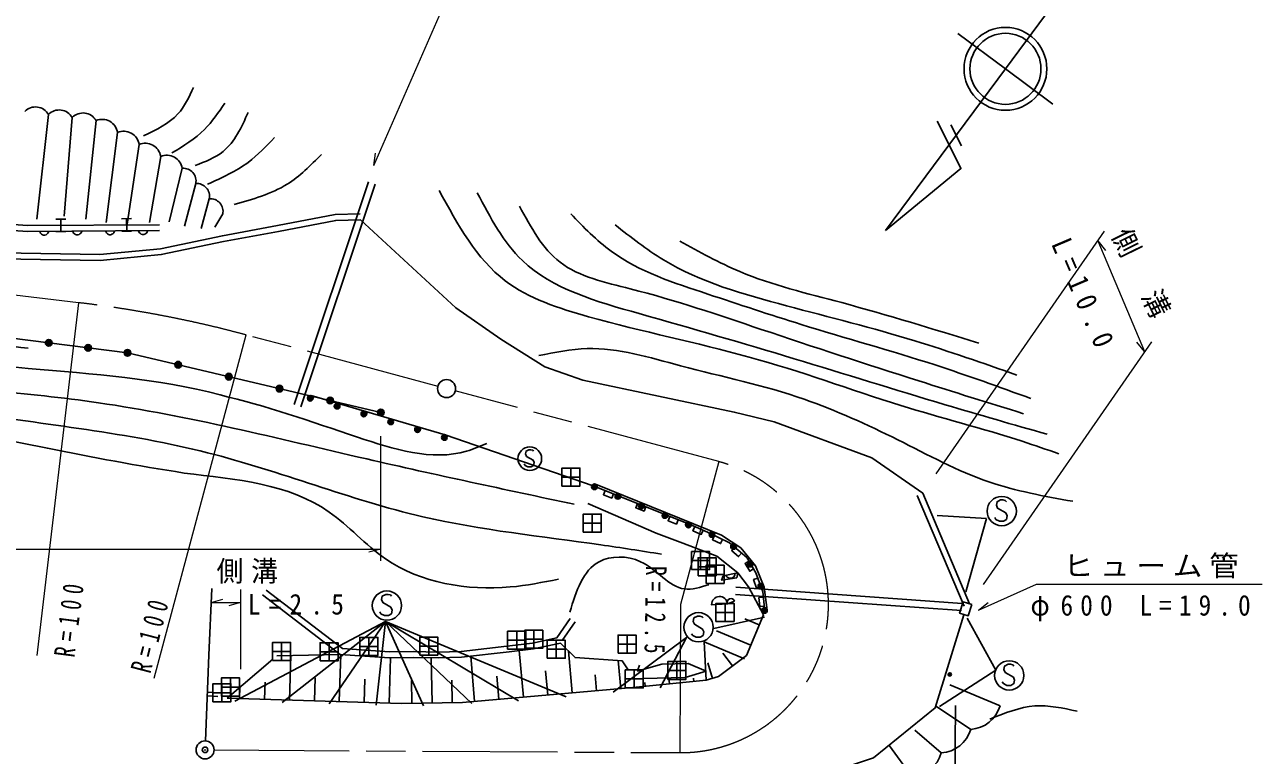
# Model space of a CAD drawing. Units: millimetres, scale not verified. Extents: x 40000 to 680000, y 20000 to 380000.
# Drawn here: x 150835 to 260641, y 254696 to 319470 of the extents above; entities that cross this region are included whole.
import ezdxf

# ---------------------------------------------------------------- set-up
doc = ezdxf.new("R2010")
doc.units = ezdxf.units.MM
doc.header["$LTSCALE"] = 1000
doc.header["$PDMODE"] = 32
doc.header["$PDSIZE"] = 500
doc.linetypes.add('CHAIN', pattern=[18.5, 12, -1.5, 3.5, -1.5])
for name, color, linetype, lineweight in [('M-BGD', 7, 'Continuous', 25), ('M-BMK', 2, 'CHAIN', 13), ('M-BMK-SRVR', 3, 'Continuous', 25), ('M-STR-HTXT', 7, 'Continuous', 13), ('M-STR-STRC', 7, 'Continuous', 25)]:
    doc.layers.add(name, color=color, linetype=linetype, lineweight=lineweight)
doc.layers.add('M-OTRS', color=6, linetype='Continuous')
doc.styles.add('ＭＳ ゴシック', font='')
doc.styles.get('ＭＳ ゴシック').set_extended_font_data('MS Gothic')

msp = doc.modelspace()

# ---------------------------------------------------------------- linework, layer by layer
at = {"layer": 'M-BGD'}
for p, q in [((152945, 311516), (151896, 302243)), ((155055, 311248), (154337, 302500)), ((157164, 310981), (156265, 302243)), ((159076, 309921), (158064, 301921)), ((160987, 308860), (159927, 301793)), ((162898, 307800), (161919, 301921)), ((164810, 306740), (163653, 301986)), ((166009, 305391), (165003, 301600)), ((174728, 285785), (181337, 305538)), ((175326, 285585), (181935, 305338)), ((167209, 304042), (166480, 301407)), ((153596, 302239), (154476, 302244)), ((154036, 302242), (154042, 301142)), ((159433, 302271), (160313, 302276)), ((159873, 302274), (159879, 301174)), ((168408, 302692), (167701, 301536)), ((189088, 294368), (180615, 302178)), ((154482, 301144), (153602, 301139)), ((160319, 301176), (159439, 301171)), ((149472, 291702), (159949, 290380)), ((159949, 290380), (182429, 285091)), ((176240, 286590), (188141, 283117)), ((201262, 278596), (188141, 283117)), ((199294, 280159), (199294, 278559)), ((198494, 279359), (200094, 279359)), ((201473, 278731), (212663, 274197)), ((234677, 268123), (230518, 277937)), ((234193, 267918), (230035, 277732)), ((201185, 276079), (201185, 274479)), ((200385, 275279), (201985, 275279)), ((212663, 274197), (214382, 273081)), ((210806, 272762), (210806, 271162)), ((214382, 273081), (215662, 271486)), ((210006, 271962), (211606, 271962)), ((210585, 271409), (212185, 271409)), ((211385, 272209), (211385, 270609)), ((212094, 271536), (212094, 269936)), ((215662, 271486), (216459, 269598)), ((211294, 270736), (212894, 270736)), ((214098, 270857), (212810, 270595)), ((234012, 268145), (213939, 269590)), ((216459, 269598), (216715, 267565)), ((213183, 268108), (211740, 268041)), ((212970, 268162), (212970, 266562)), ((213827, 268372), (213183, 268108)), ((233967, 267517), (213894, 268961)), ((212170, 267362), (213770, 267362)), ((195995, 265780), (195995, 264180)), ((198534, 264883), (199678, 266534)), ((216015, 266253), (214717, 266798)), ((173626, 264702), (173626, 263102)), ((177842, 264667), (177842, 263067)), ((181367, 265148), (181367, 263548)), ((186679, 265171), (186679, 263571)), ((193685, 264890), (195285, 264890)), ((194485, 265690), (194485, 264090)), ((195195, 264980), (196795, 264980)), ((197988, 264895), (197988, 263295)), ((204286, 265354), (204286, 263754)), ((215257, 264452), (212229, 265726)), ((172826, 263902), (174426, 263902)), ((173199, 263525), (178826, 263632)), ((174323, 259588), (174444, 263549)), ((177042, 263867), (178642, 263867)), ((178746, 259453), (178874, 263629)), ((180567, 264348), (182167, 264348)), ((185879, 264371), (187479, 264371)), ((195077, 259845), (194716, 263982)), ((197188, 264095), (198788, 264095)), ((199398, 260222), (199074, 263940)), ((203486, 264554), (205086, 264554)), ((213636, 262611), (212771, 263754)), ((172839, 263227), (168794, 259756)), ((183170, 259318), (183292, 263342)), ((186975, 259330), (186908, 263336)), ((190755, 259469), (190406, 263473)), ((203719, 260598), (203503, 263085)), ((205391, 262691), (205222, 262255)), ((208705, 263018), (208705, 261418)), ((211846, 261507), (211439, 262878)), ((169092, 261546), (169092, 259946)), ((176535, 259520), (176597, 261556)), ((180958, 259385), (181020, 261433)), ((188775, 259360), (188741, 261358)), ((192916, 259657), (192739, 261693)), ((197237, 260034), (197051, 262177)), ((201559, 260410), (201436, 261823)), ((204117, 261468), (205717, 261468)), ((204917, 262268), (204917, 260668)), ((207905, 262218), (209505, 262218)), ((208048, 261018), (207996, 261542)), ((210214, 261236), (210186, 261520)), ((167044, 260281), (167984, 260222)), ((168292, 260746), (169892, 260746)), ((168328, 261038), (168328, 259438)), ((169900, 259722), (169930, 260729)), ((172111, 259655), (172157, 261164)), ((185175, 259299), (185141, 261331)), ((205883, 260801), (205848, 261145)), ((237380, 259076), (232931, 260953)), ((167031, 259966), (167965, 259908)), ((167528, 260238), (169128, 260238)), ((234771, 256990), (231749, 259006)), ((232163, 254905), (229803, 256921)), ((229554, 252819), (227578, 255530))]:
    msp.add_line(p, q, dxfattribs=at)
for points in [[(102961, 315167), (109787, 311120), (117206, 307346), (124552, 304344), (131701, 302174), (140719, 300319), (148766, 299233), (157508, 299106), (162868, 299614), (168371, 300766), (173257, 301666), (178374, 302638), (180600, 302703)], [(102693, 314716), (109534, 310659), (116987, 306869), (124376, 303849), (131572, 301664), (140631, 299801), (148727, 298709), (157529, 298580), (162947, 299094), (168472, 300251), (173355, 301150), (178431, 302114), (180615, 302178)], [(111160, 312296), (123020, 307039), (131831, 304230), (141535, 302315), (151120, 301676), (162795, 301740)], [(162798, 301215), (151104, 301150), (141466, 301793), (131700, 303720), (122834, 306547), (110948, 311816)], [(152166, 301156), (152198, 301060), (152247, 300981), (152327, 300901), (152407, 300854), (152504, 300822), (152632, 300823), (152727, 300855), (152807, 300904), (152887, 300984), (152934, 301064), (152966, 301161)], [(155089, 301172), (155122, 301076), (155170, 300997), (155250, 300917), (155331, 300870), (155427, 300838), (155555, 300839), (155651, 300871), (155730, 300920), (155810, 301000), (155858, 301081), (155889, 301177)], [(158012, 301188), (158045, 301093), (158093, 301013), (158174, 300933), (158254, 300886), (158350, 300854), (158478, 300855), (158574, 300887), (158654, 300936), (158733, 301016), (158781, 301097), (158812, 301193)], [(160936, 301204), (160968, 301109), (161017, 301029), (161097, 300949), (161178, 300902), (161274, 300870), (161402, 300871), (161498, 300904), (161577, 300952), (161657, 301032), (161704, 301113), (161736, 301209)], [(230518, 277937), (226005, 281063), (217344, 284252), (213797, 285119), (200353, 287959), (196980, 289145), (193075, 291592), (189088, 294368)], [(216506, 267448), (216321, 269184), (215711, 270885), (214895, 272241), (213370, 273522), (211429, 274468), (209877, 275143), (201262, 278596)], [(202326, 278169), (202178, 277798), (202920, 277500), (203069, 277872)], [(200786, 277025), (206862, 274381), (209220, 273512), (212235, 272360)], [(205198, 277018), (205049, 276647), (205792, 276349), (205941, 276721)], [(208070, 275867), (207921, 275496), (208663, 275198), (208812, 275570)], [(210286, 274965), (210127, 274598), (210860, 274279), (211020, 274646)], [(212040, 274170), (211865, 273811), (212584, 273460), (212759, 273820)], [(214030, 270417), (214098, 270857), (212235, 272360)], [(213826, 273139), (213569, 272833), (214181, 272318), (214439, 272624)], [(215097, 271906), (214754, 271699), (215167, 271014), (215509, 271220)], [(214030, 270417), (212670, 270220), (212810, 270595)], [(213062, 270646), (213112, 270558), (213175, 270490), (213270, 270427), (213358, 270396), (213458, 270384), (213583, 270409), (213671, 270460), (213740, 270523), (213802, 270617), (213834, 270705), (213846, 270805)], [(214098, 270857), (215046, 269642), (216393, 267153)], [(215881, 270411), (215505, 270276), (215774, 269523), (216151, 269658)], [(172247, 269326), (179020, 264146), (183212, 263866), (185352, 263889), (187492, 263850), (189557, 263902), (195879, 264648), (198052, 265109), (199246, 266833)], [(171928, 268909), (178826, 263632), (183198, 263340), (185343, 263365), (187505, 263326), (189594, 263378), (193824, 263852), (195964, 264130), (198365, 264639)], [(216371, 268714), (215973, 268671), (216058, 267876), (216456, 267918)], [(216393, 267153), (214879, 263552), (212394, 261670), (211297, 261344), (204800, 260692), (189675, 259375), (184275, 259284), (168794, 259756)], [(199226, 250746), (206276, 250448), (213017, 250796), (220176, 252472), (226134, 254462), (231625, 258886), (234170, 267150)], [(198365, 264639), (199674, 263349), (203846, 263062), (204388, 262255)], [(205186, 262162), (207379, 262773), (209700, 262828), (211311, 262164)], [(211311, 262164), (209432, 261577), (205704, 261487)]]:
    msp.add_lwpolyline(points, dxfattribs=at)
for points in [[(198494, 278559), (198494, 280159), (200094, 280159), (200094, 278559)], [(200385, 274479), (200385, 276079), (201985, 276079), (201985, 274479)], [(210006, 271162), (210006, 272762), (211606, 272762), (211606, 271162)], [(210585, 270609), (210585, 272209), (212185, 272209), (212185, 270609)], [(211294, 269936), (211294, 271536), (212894, 271536), (212894, 269936)], [(212170, 266562), (212170, 268162), (213770, 268162), (213770, 266562)], [(234865, 268052), (234560, 267061), (233790, 267297), (234095, 268289)], [(195195, 264180), (195195, 265780), (196795, 265780), (196795, 264180)], [(172826, 263102), (172826, 264702), (174426, 264702), (174426, 263102)], [(177042, 263067), (177042, 264667), (178642, 264667), (178642, 263067)], [(180567, 263548), (180567, 265148), (182167, 265148), (182167, 263548)], [(185879, 263571), (185879, 265171), (187479, 265171), (187479, 263571)], [(193685, 264090), (193685, 265690), (195285, 265690), (195285, 264090)], [(197188, 263295), (197188, 264895), (198788, 264895), (198788, 263295)], [(203486, 263754), (203486, 265354), (205086, 265354), (205086, 263754)], [(207905, 261418), (207905, 263018), (209505, 263018), (209505, 261418)], [(168292, 259946), (168292, 261546), (169892, 261546), (169892, 259946)], [(204117, 260668), (204117, 262268), (205717, 262268), (205717, 260668)], [(167528, 259438), (167528, 261038), (169128, 261038), (169128, 259438)]]:
    msp.add_lwpolyline(points, close=True, dxfattribs=at)
for centre, radius in [((152965, 291262), 300), ((152965, 291262), 264), ((152965, 291262), 228), ((152965, 291262), 192), ((152965, 291262), 156), ((152965, 291262), 120), ((152965, 291262), 84), ((152965, 291262), 48), ((152965, 291262), 12), ((156457, 290821), 300), ((156457, 290821), 264), ((156457, 290821), 228), ((156457, 290821), 192), ((156457, 290821), 156), ((156457, 290821), 120), ((156457, 290821), 84), ((156457, 290821), 48), ((156457, 290821), 12), ((159949, 290380), 300), ((159949, 290380), 264), ((159949, 290380), 228), ((159949, 290380), 192), ((159949, 290380), 156), ((159949, 290380), 120), ((159949, 290380), 84), ((159949, 290380), 48), ((159949, 290380), 12), ((164445, 289322), 300), ((164445, 289322), 264), ((164445, 289322), 228), ((164445, 289322), 192), ((164445, 289322), 156), ((164445, 289322), 120), ((164445, 289322), 84), ((164445, 289322), 48), ((164445, 289322), 12), ((168941, 288264), 300), ((168941, 288264), 264), ((168941, 288264), 228), ((168941, 288264), 192), ((168941, 288264), 156), ((168941, 288264), 120), ((168941, 288264), 84), ((168941, 288264), 48), ((168941, 288264), 12), ((173437, 287206), 300), ((173437, 287206), 264), ((173437, 287206), 228), ((173437, 287206), 192), ((173437, 287206), 156), ((173437, 287206), 120), ((173437, 287206), 84), ((173437, 287206), 48), ((173437, 287206), 12), ((176170, 286350), 250), ((176170, 286350), 150), ((176170, 286350), 50), ((177933, 286149), 300), ((177933, 286149), 264), ((177933, 286149), 228), ((177933, 286149), 192), ((177933, 286149), 156), ((177933, 286149), 120), ((177933, 286149), 84), ((177933, 286149), 48), ((177933, 286149), 12), ((178550, 285656), 250), ((178550, 285656), 150), ((178550, 285656), 50), ((180930, 284961), 250), ((180930, 284961), 150), ((180930, 284961), 50), ((182429, 285091), 300), ((182429, 285091), 264), ((182429, 285091), 228), ((182429, 285091), 192), ((182429, 285091), 156), ((182429, 285091), 120), ((182429, 285091), 84), ((182429, 285091), 48), ((182429, 285091), 12), ((183310, 284266), 250), ((183310, 284266), 150), ((183310, 284266), 50), ((185691, 283571), 250), ((185691, 283571), 150), ((185691, 283571), 50), ((188071, 282877), 250), ((188071, 282877), 150), ((188071, 282877), 50), ((201380, 278499), 250), ((201380, 278499), 150), ((201380, 278499), 50), ((203466, 277653), 250), ((203466, 277653), 150), ((203466, 277653), 50), ((205553, 276808), 250), ((205553, 276808), 150), ((205553, 276808), 50), ((207640, 275962), 250), ((207640, 275962), 150), ((207640, 275962), 50), ((209727, 275117), 250), ((209727, 275117), 150), ((209727, 275117), 50), ((211814, 274271), 250), ((211814, 274271), 150), ((211814, 274271), 50), ((213732, 273205), 250), ((213732, 273205), 150), ((213732, 273205), 50), ((215213, 271646), 250), ((215213, 271646), 150), ((215213, 271646), 50), ((216150, 269688), 250), ((216150, 269688), 150), ((216150, 269688), 50), ((216467, 267534), 250), ((216467, 267534), 150), ((216467, 267534), 50), ((232916, 261863), 150), ((232916, 261863), 90), ((232916, 261863), 30)]:
    msp.add_circle(centre, radius, dxfattribs=at)
for centre, radius, start, end in [((151788, 310842), 1339, 30.20953, 135.32571), ((153897, 310575), 1339, 30.20953, 135.32571), ((156007, 310307), 1339, 30.20953, 135.32571), ((157695, 309685), 1400, 9.66852, 112.30408), ((159607, 308625), 1400, 9.66852, 112.30408), ((161518, 307565), 1400, 9.66852, 112.30408), ((163430, 306505), 1400, 9.66852, 112.30408), ((164904, 305616), 1128, 348.50345, 94.76364), ((166103, 304267), 1128, 348.50345, 94.76364), ((167302, 302917), 1128, 348.50345, 94.76364), ((212484, 268076), 700, 2.64429, 182.64429), ((213503, 268239), 350, 22.31376, 202.31376), ((234581, 259903), 2919, 273.73557, 343.54226), ((231972, 257817), 2919, 273.73557, 343.54226), ((229364, 255732), 2919, 273.73557, 343.54226)]:
    msp.add_arc(centre, radius, start, end, dxfattribs=at)
for points, knots in [([(85930, 313489), (89856, 311298), (93857, 309246), (97822, 307087), (104510, 303538), (111015, 299651), (118052, 297026), (122121, 295508), (126369, 294412), (130650, 293565), (137424, 292225), (144281, 291511), (151138, 290797)], [0, 0, 0, 0, 1, 1, 1, 2, 2, 2, 3, 3, 3, 4, 4, 4, 4]), ([(161382, 309624), (162512, 310158), (163643, 310693), (164427, 311562), (165021, 312219), (165416, 313067), (165812, 313915)], [0, 0, 0, 0, 1, 1, 1, 2, 2, 2, 2]), ([(163874, 308101), (164910, 308724), (165946, 309346), (166781, 310177), (167473, 310866), (168027, 311698), (168580, 312531)], [0, 0, 0, 0, 1, 1, 1, 2, 2, 2, 2]), ([(84364, 311234), (85256, 310661), (86152, 310096), (87050, 309538), (89963, 307726), (92898, 305982), (95896, 304327), (101217, 301438), (106696, 298821), (112376, 296749), (119189, 294278), (126270, 292548), (133418, 291350), (139299, 290340), (145198, 289610), (151138, 288997), (156870, 288485), (162641, 288121), (168165, 286644), (172240, 285701), (176148, 284307), (180347, 282906), (183567, 281831), (186957, 280752), (190038, 281660), (190646, 281839), (191241, 282096), (191837, 282352)], [0, 0, 0, 0, 1, 1, 1, 2, 2, 2, 3, 3, 3, 4, 4, 4, 5, 5, 5, 6, 6, 6, 7, 7, 7, 8, 8, 8, 9, 9, 9, 9]), ([(165950, 306993), (166847, 307334), (167745, 307676), (168442, 308239), (169470, 309070), (170064, 310385), (170657, 311700)], [0, 0, 0, 0, 1, 1, 1, 2, 2, 2, 2]), ([(83007, 309280), (86715, 306759), (90444, 304307), (94324, 302074), (100992, 298336), (108007, 295173), (115283, 292873), (122714, 290515), (130389, 288981), (138125, 288028), (144551, 287266), (150996, 286875), (157367, 285951), (165375, 284790), (173266, 282789), (181178, 280968), (187307, 279557), (193448, 278255), (199590, 276953)], [0, 0, 0, 0, 1, 1, 1, 2, 2, 2, 3, 3, 3, 4, 4, 4, 5, 5, 5, 6, 6, 6, 6]), ([(167058, 305332), (168315, 305898), (169573, 306463), (170657, 307270), (171514, 307908), (172262, 308697), (173010, 309485)], [0, 0, 0, 0, 1, 1, 1, 2, 2, 2, 2]), ([(169411, 303532), (171063, 303994), (172714, 304455), (174118, 305332), (175238, 306032), (176201, 306997), (177163, 307962)], [0, 0, 0, 0, 1, 1, 1, 2, 2, 2, 2]), ([(81734, 307446), (82024, 307252), (82315, 307059), (82606, 306868), (86057, 304611), (89646, 302579), (93259, 300548), (98816, 297386), (104447, 294248), (110438, 292181), (117062, 289917), (124111, 288945), (131065, 287751), (135887, 286905), (140653, 285924), (145462, 285121), (152684, 284013), (159993, 283302), (167058, 281521), (173486, 279891), (179705, 277346), (186161, 275846), (191338, 274643), (196667, 274112), (201943, 273354), (203747, 273095), (205544, 272809), (207342, 272523)], [0, 0, 0, 0, 1, 1, 1, 2, 2, 2, 3, 3, 3, 4, 4, 4, 5, 5, 5, 6, 6, 6, 7, 7, 7, 8, 8, 8, 9, 9, 9, 9]), ([(80719, 305985), (81192, 305684), (81666, 305386), (82142, 305091), (85469, 303028), (88886, 301124), (92319, 299201), (98871, 295531), (105478, 291790), (112515, 289412), (121573, 286355), (131307, 285455), (140894, 284152), (148933, 282856), (156706, 280982), (164981, 279722), (169540, 279153), (174271, 278801), (177855, 276261), (179592, 275048), (181052, 273338), (182839, 272108), (185967, 269956), (190098, 269275), (193914, 269616), (195375, 269747), (196790, 270028), (198205, 270308)], [0, 0, 0, 0, 1, 1, 1, 2, 2, 2, 3, 3, 3, 4, 4, 4, 5, 5, 5, 6, 6, 6, 7, 7, 7, 8, 8, 8, 9, 9, 9, 9]), ([(187604, 304777), (189259, 301743), (190913, 298709), (193477, 296763), (195553, 295187), (198225, 294324), (200869, 293585), (205692, 292236), (210420, 291299), (215101, 289992), (219660, 288787), (224070, 287099), (228573, 285709), (232152, 284604), (235789, 283689), (239351, 282531), (240438, 282177), (241518, 281801), (242598, 281426)], [0, 0, 0, 0, 1, 1, 1, 2, 2, 2, 3, 3, 3, 4, 4, 4, 5, 5, 5, 6, 6, 6, 6]), ([(190989, 304570), (192152, 302371), (193314, 300173), (194996, 298559), (197647, 296017), (201589, 294926), (205360, 293861), (210105, 292521), (214578, 291222), (219108, 289854), (223540, 288516), (228026, 287111), (232511, 285778), (235528, 284881), (238545, 284017), (241561, 283153)], [0, 0, 0, 0, 1, 1, 1, 2, 2, 2, 3, 3, 3, 4, 4, 4, 5, 5, 5, 5]), ([(194736, 303394), (195757, 301502), (196777, 299611), (198335, 298410), (200023, 297110), (202341, 296622), (204565, 296057), (208630, 295025), (212382, 293737), (216193, 292458), (220799, 290912), (225492, 289377), (230175, 287889), (233270, 286907), (236360, 285944), (239450, 284982)], [0, 0, 0, 0, 1, 1, 1, 2, 2, 2, 3, 3, 3, 4, 4, 4, 5, 5, 5, 5]), ([(199280, 302704), (200425, 301523), (201571, 300341), (202872, 299388), (205368, 297562), (208438, 296576), (211439, 295588), (214231, 294670), (216964, 293751), (219730, 292894), (223669, 291674), (227674, 290579), (231613, 289301), (234469, 288375), (237290, 287353), (240111, 286331)], [0, 0, 0, 0, 1, 1, 1, 2, 2, 2, 3, 3, 3, 4, 4, 4, 5, 5, 5, 5]), ([(203218, 301737), (204610, 300637), (206001, 299537), (207501, 298628), (210803, 296628), (214629, 295555), (218417, 294552), (222258, 293535), (226059, 292589), (229817, 291443), (232853, 290517), (235860, 289460), (238867, 288403)], [0, 0, 0, 0, 1, 1, 1, 2, 2, 2, 3, 3, 3, 4, 4, 4, 4]), ([(208952, 300286), (210699, 299323), (212446, 298360), (214272, 297592), (217169, 296373), (220264, 295644), (223322, 294828), (227420, 293735), (231451, 292486), (235482, 291236)], [0, 0, 0, 0, 1, 1, 1, 2, 2, 2, 3, 3, 3, 3]), ([(196447, 290131), (197876, 290421), (199306, 290712), (200731, 290752), (203506, 290832), (206267, 289963), (209021, 289232), (212740, 288246), (216448, 287511), (220006, 286262), (222839, 285249), (225590, 284019), (228297, 282669), (230963, 281339), (233586, 279891), (236380, 278938), (238783, 278119), (241312, 277665), (243841, 277211)], [0, 0, 0, 0, 1, 1, 1, 2, 2, 2, 3, 3, 3, 4, 4, 4, 5, 5, 5, 6, 6, 6, 6]), ([(211550, 269821), (210794, 269588), (210038, 269356), (209366, 269444), (207976, 269624), (206945, 271173), (205472, 271859), (204291, 272409), (202827, 272406), (201800, 271859), (200354, 271089), (199775, 269241), (199197, 267393)], [0, 0, 0, 0, 1, 1, 1, 2, 2, 2, 3, 3, 3, 4, 4, 4, 4]), ([(236461, 257892), (237780, 258430), (239098, 258969), (240452, 259066), (241685, 259153), (242946, 258875), (244208, 258596)], [0, 0, 0, 0, 1, 1, 1, 2, 2, 2, 2])]:
    msp.add_open_spline(points, degree=3, knots=knots, dxfattribs=at)
at = {"layer": 'M-BMK'}
for p, q in [((155602, 294826), (140421, 296616)), ((187504, 287408), (170486, 291969)), ((212423, 280729), (189025, 287000)), ((167622, 255170), (208948, 254927))]:
    msp.add_line(p, q, dxfattribs=at)
for centre, radius, start, end in [((143304, 190548), 105000, 74.99625, 83.27356), ((209026, 268051), 13125, 269.66315, 74.99625)]:
    msp.add_arc(centre, radius, start, end, dxfattribs=at)
at = {"layer": 'M-BMK-SRVR'}
for p, q in [((242859, 322307), (237854, 315561)), ((237854, 315561), (233638, 318690)), ((237854, 315561), (227217, 301226)), ((237854, 315561), (242070, 312433)), ((233000, 310595), (233949, 308722))]:
    msp.add_line(p, q, dxfattribs=at)
for points in [[(227217, 301226), (233909, 306721), (232848, 308815), (231788, 310910)], [(167421, 269490), (167178, 263565), (166867, 255961)]]:
    msp.add_lwpolyline(points, dxfattribs=at)
for centre, radius in [((237854, 315561), 3675), ((237854, 315561), 3150), ((188265, 287204), 800), ((166835, 255174), 800)]:
    msp.add_circle(centre, radius, dxfattribs=at)
at = {"layer": 'M-OTRS'}
msp.add_point((166835, 255174), dxfattribs=at)
at = {"layer": 'M-STR-HTXT'}
for p, q in [((181810, 307002), (181962, 308082)), ((231716, 279662), (246648, 301161)), ((246049, 300299), (250207, 290485)), ((246049, 300299), (246729, 299447)), ((155602, 294826), (151913, 263543)), ((162331, 261543), (170486, 291969)), ((250806, 291347), (235874, 269848)), ((250207, 290485), (249527, 291337)), ((182429, 271933), (182429, 282991)), ((87221, 272983), (182429, 272983)), ((182429, 272983), (181379, 272689)), ((169994, 269385), (169994, 262322)), ((167370, 268251), (168420, 268545)), ((167370, 268251), (169994, 268251)), ((169994, 268251), (168944, 267957)), ((235473, 267554), (236311, 268251))]:
    msp.add_line(p, q, dxfattribs=at)
for points in [[(181810, 307002), (189067, 323559), (209885, 323559)], [(212423, 280729), (209026, 268051), (208948, 254927)], [(235473, 267554), (240609, 269856), (260641, 269856)]]:
    msp.add_lwpolyline(points, dxfattribs=at)
at = {"layer": 'M-STR-STRC'}
for p, q in [((236186, 275702), (231790, 275963)), ((236186, 275702), (234343, 269174)), ((216465, 266942), (211982, 265931)), ((194647, 259533), (182853, 266554)), ((198874, 259877), (182853, 266554)), ((233421, 259114), (233329, 244712))]:
    msp.add_line(p, q, dxfattribs=at)
for points in [[(195988, 281662), (195904, 281746), (195736, 281788), (195568, 281788), (195316, 281662), (195274, 281410), (195358, 281200), (195946, 280864), (196030, 280654), (195988, 280402), (195778, 280276), (195484, 280276), (195232, 280402), (195148, 280528)], [(237942, 277174), (237838, 277278), (237630, 277330), (237422, 277330), (237110, 277174), (237058, 276862), (237162, 276602), (237890, 276186), (237994, 275926), (237942, 275614), (237682, 275458), (237318, 275458), (237006, 275614), (236902, 275770)], [(183382, 268803), (183278, 268907), (183070, 268959), (182862, 268959), (182550, 268803), (182498, 268491), (182602, 268231), (183330, 267815), (183434, 267555), (183382, 267243), (183122, 267087), (182758, 267087), (182446, 267243), (182342, 267399)], [(211038, 266876), (210934, 266980), (210726, 267032), (210518, 267032), (210206, 266876), (210154, 266564), (210258, 266304), (210986, 265888), (211090, 265628), (211038, 265316), (210778, 265160), (210414, 265160), (210102, 265316), (209998, 265472)], [(234464, 266851), (236998, 262232), (231995, 259006)], [(169489, 259504), (182853, 266554), (173671, 259366)], [(177844, 259264), (182853, 266554), (182031, 259134)], [(186220, 259064), (182853, 266554), (190503, 259282)], [(203035, 260276), (209545, 265137), (207230, 260669)], [(211297, 261344), (211132, 264741), (214697, 263241)], [(238607, 262606), (238503, 262710), (238295, 262762), (238087, 262762), (237775, 262606), (237723, 262294), (237827, 262034), (238555, 261618), (238659, 261358), (238607, 261046), (238347, 260890), (237983, 260890), (237671, 261046), (237567, 261202)]]:
    msp.add_lwpolyline(points, dxfattribs=at)
for centre, radius in [((195652, 280990), 1050), ((237526, 276342), 1300), ((182966, 267971), 1300), ((210622, 266044), 1300), ((238191, 261774), 1300)]:
    msp.add_circle(centre, radius, dxfattribs=at)

# ---------------------------------------------------------------- texts
at = {"layer": 'M-STR-HTXT', "char_height": 1833, "attachment_point": 7, "style": 'ＭＳ ゴシック'}
for s, insert, rotation in [('\\T1.27;\\W0.95;側\u3000溝', (247047, 300749), 296.1), ('\\T1.62;\\W0.9;L=10.0', (241854, 300057), 293), ('\\T1.58;\\W0.7;R=12.5', (205934, 271498), 269), ('\\T1.61;\\W0.7;R=100', (155266, 263314), 82.6), ('\\T1.61;\\W0.7;R=100', (162006, 261870), 75.5)]:
    msp.add_mtext(s, dxfattribs=dict(at, insert=insert, rotation=rotation))
for s, insert in [('\\T1.23;\\W1.05;ヒューム管', (243012, 270381)), ('\\T1.29;\\W0.95;側溝', (167855, 269911)), ('\\T1.65;\\W0.9;L=2.5', (170623, 267143)), ('\\T1.56;\\W0.9;φ600\\~L=19.0', (240077, 266580))]:
    msp.add_mtext(s, dxfattribs=dict(at, insert=insert))

doc.saveas('drawing.dxf')
